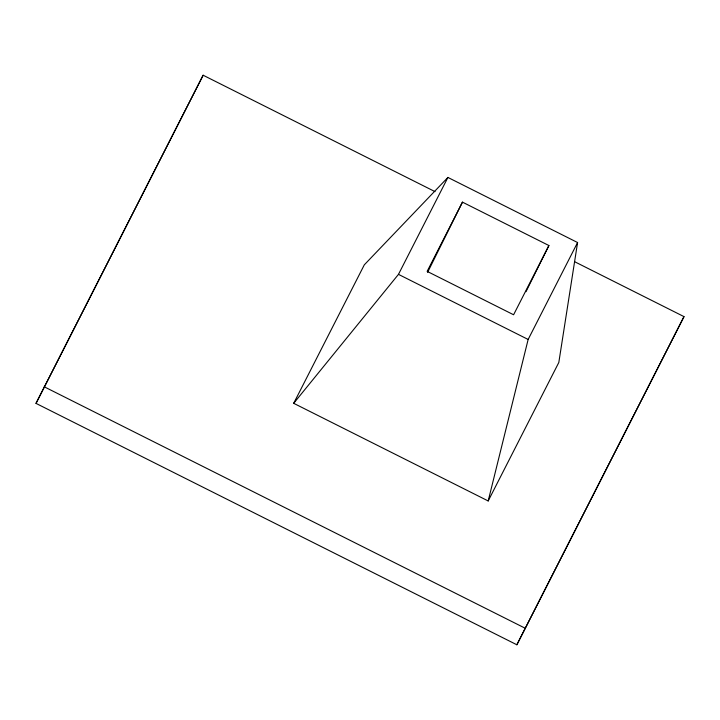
<?xml version="1.0" encoding="UTF-8"?>
<svg xmlns="http://www.w3.org/2000/svg" width="720" height="720" viewBox="0 0 720 720"><rect width="100%" height="100%" fill="white"/><g stroke="black" fill="none" stroke-linecap="round" stroke-linejoin="round"><path stroke-width="1.08" d="M577.584 242.532L558.819 362.475L488.187 500.958L293.688 403.308L364.311 264.834L447.912 177.435L577.584 242.532L528.147 339.462L488.187 500.958M574.578 261.684L684 316.62L516.861 644.778L36 403.38L203.139 75.222L435.042 191.637M203.139 75.222L36 403.38M427.59 272.385L462.456 202.131L548.91 245.529L525.987 291.69M516.861 644.778L684 316.62M293.688 403.308L398.475 274.365L447.912 177.435M462.456 202.131L427.149 271.368L513.594 314.766L548.91 245.529M398.475 274.365L528.147 339.462M44.235 386.793L525.096 628.191"/></g></svg>
